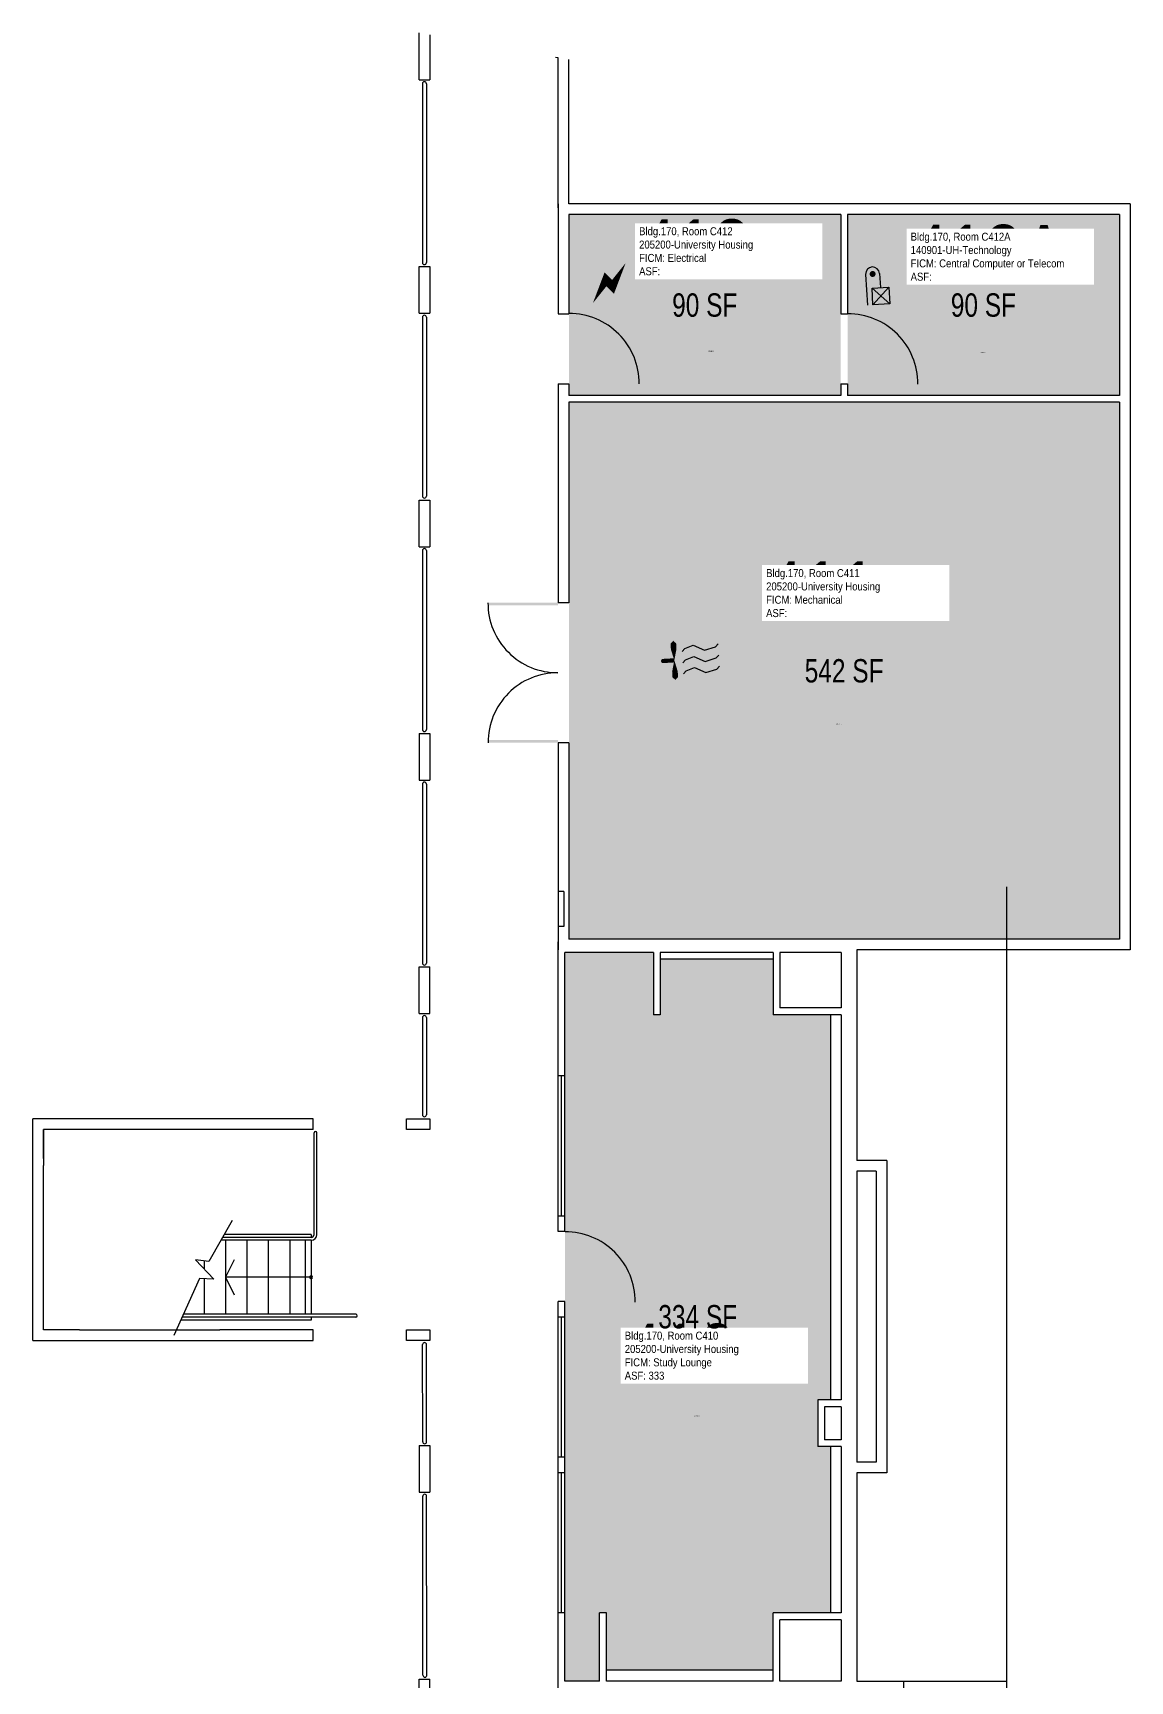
# Model space of a CAD drawing. Header units: inches. Extents: x -84 to 3020, y -51 to 1653.
# Drawn here: x 2456 to 3020, y 806 to 1653 of the extents above; entities that cross this region are included whole.
import ezdxf
from ezdxf.enums import TextEntityAlignment as Align

# ---------------------------------------------------------------- set-up
doc = ezdxf.new("R2010")
doc.units = ezdxf.units.IN
doc.header["$LTSCALE"] = 10
doc.header["$MEASUREMENT"] = 0
doc.layers.get('0').update_dxf_attribs({"linetype": 'CONTINUOUS'})
for name, color, linetype in [('A-DOOR', 2, 'CONTINUOUS'), ('A-FLOR', 3, 'CONTINUOUS'), ('A-GLAZ', 1, 'CONTINUOUS'), ('A-IDEN-ICON', 4, 'CONTINUOUS'), ('A-IDEN-RNUM', 7, 'CONTINUOUS'), ('A-IDEN-SNUM', 4, 'CONTINUOUS'), ('A-IDEN-VNUM', 4, 'CONTINUOUS'), ('A-WALL', 5, 'CONTINUOUS'), ('AREA-TEXT', 3, 'CONTINUOUS'), ('Rooms-Category-Color', 7, 'CONTINUOUS'), ('Rooms-College-Color', 7, 'CONTINUOUS'), ('Rooms-Department-Color', 7, 'CONTINUOUS'), ('Rooms-Division-Color', 7, 'CONTINUOUS'), ('Rooms-Information', 7, 'CONTINUOUS')]:
    doc.layers.add(name, color=color, linetype=linetype)
doc.styles.add('CP_AREA', font='arial.ttf', dxfattribs={"height": 15})
doc.styles.add('CP_ROOMSNUMBER', font='arial.ttf', dxfattribs={"height": 1})
doc.styles.add('CP_ROOMVNUMBER', font='arial.ttf', dxfattribs={"width": 0.85, "height": 0.075})

# ---------------------------------------------------------------- blocks, each defined once
blk = doc.blocks.new('CPELEV')
at = {"color": 0, "linetype": 'ByBlock'}
for p, q in [((-0.035, 0.03), (-0.035, -0.08)), ((0.015, 0.03), (0.015, -0.02)), ((-0.015, -0.08), (-0.015, -0.02)), ((-0.015, -0.02), (0.045, -0.02)), ((-0.015, -0.08), (0.045, -0.02)), ((0.045, -0.08), (-0.015, -0.02)), ((0.045, -0.02), (0.045, -0.08)), ((0.045, -0.08), (-0.015, -0.08))]:
    blk.add_line(p, q, dxfattribs=at)
at = {"color": 0, "linetype": 'ByBlock', "const_width": 0.0106}
blk.add_lwpolyline([(-0.0153, 0.03, 1), (-0.0047, 0.03, 1)], format="xyb", close=True, dxfattribs=at)
at = {"color": 0, "linetype": 'ByBlock'}
blk.add_arc((-0.01, 0.03), 0.025, 0, 180, dxfattribs=at)
blk = doc.blocks.new('CPELECT')
blk.add_lwpolyline([(0.0623, 0.0629, 0, 0.03, 0), (0.0105, -0.0168, 0.03, 0.03, 0), (-0.0105, 0.0068, 0.03, 0, 0), (-0.0623, -0.0729, 0.03, 0, 0)], format="xyseb")
blk = doc.blocks.new('CPMECH')
at = {"color": 0, "linetype": 'ByBlock'}
for p, q in [((0.005, 0.025), (0.015, 0.035)), ((0.015, 0.035), (0.045, 0.045)), ((0.015, -0.005), (0.045, 0.005)), ((0.045, 0.045), (0.085, 0.025)), ((0.045, 0.005), (0.085, -0.015)), ((0.085, 0.025), (0.125, 0.035)), ((0.125, 0.035), (0.135, 0.045)), ((0.125, -0.005), (0.135, 0.005)), ((0.005, -0.015), (0.015, -0.005)), ((0.005, -0.055), (0.015, -0.045)), ((0.015, -0.045), (0.045, -0.035)), ((0.045, -0.035), (0.085, -0.055)), ((0.085, -0.015), (0.125, -0.005)), ((0.085, -0.055), (0.125, -0.045)), ((0.125, -0.045), (0.135, -0.035))]:
    blk.add_line(p, q, dxfattribs=at)
for points in [[(-0.025, -0.005, 0, 0.02, 0), (-0.025, 0.035, 0.02, 0.02, 0), (-0.025, 0.055, 0.02, 0, 0), (-0.025, 0.065, 0, 0, 0)], [(-0.025, -0.005, 0, 0.02, 0), (-0.025, -0.045, 0.02, 0.02, 0), (-0.025, -0.065, 0.02, 0, 0), (-0.025, -0.075, 0, 0, 0)]]:
    blk.add_lwpolyline(points, format="xyseb", dxfattribs=at)
at = {"color": 0, "linetype": 'ByBlock', "const_width": 0.015}
blk.add_lwpolyline([(-0.025, -0.005), (-0.065, -0.005)], dxfattribs=at)
at = {"color": 0, "linetype": 'ByBlock', "const_width": 0.0075}
blk.add_lwpolyline([(-0.0682, -0.0069, 1), (-0.0618, -0.0031, 1)], format="xyb", close=True, dxfattribs=at)

msp = doc.modelspace()

# ---------------------------------------------------------------- hatches: boundary and pattern name
at = {"layer": 'A-DOOR'}
for points in [[(2767.58, 1473.01), (2767.56, 1474.38), (2731.37, 1474.38), (2731.37, 1473.01)], [(2910.83, 1472.92), (2910.81, 1474.29), (2874.62, 1474.29), (2874.62, 1472.92)], [(2689.77, 1360.51), (2689.79, 1359.14), (2725.85, 1359.14), (2725.85, 1360.51)], [(2689.85, 1288.56), (2689.87, 1289.93), (2725.87, 1289.93), (2725.87, 1288.56)], [(2765.52, 1001.07), (2765.5, 1002.44), (2729.31, 1002.44), (2729.31, 1001.07)]]:
    msp.add_hatch(color=256, dxfattribs=at).paths.add_polyline_path(points)
at = {"layer": 'Rooms-Category-Color', "true_color": 0xadadad}
for points in [[(2731.37, 1467.01), (2731.37, 1560.01), (2871.12, 1560.01), (2871.12, 1467.01)], [(2731.37, 1187.51), (3014.37, 1187.51), (3014.37, 1463.51), (2731.37, 1463.51)]]:
    msp.add_hatch(color=253, dxfattribs=at).paths.add_polyline_path(points)
at = {"layer": 'Rooms-Category-Color', "true_color": 0xe3c5e1}
msp.add_hatch(color=254, dxfattribs=at).paths.add_polyline_path([(2874.62, 1467.01), (2874.62, 1560.01), (3014.37, 1560.01), (3014.37, 1467.01)])
at = {"layer": 'Rooms-Category-Color', "true_color": 0x728ef3}
msp.add_hatch(color=171, dxfattribs=at).paths.add_polyline_path([(2729.37, 806.26), (2747.18, 806.26), (2747.18, 841.26), (2750.68, 841.26), (2750.68, 811.76), (2836.37, 811.76), (2836.37, 841.26), (2865.87, 841.26), (2865.87, 926.76), (2859.37, 926.76), (2859.37, 950.76), (2865.87, 950.76), (2865.87, 1148.76), (2836.37, 1148.76), (2836.37, 1177.26), (2778.37, 1177.26), (2778.37, 1148.76), (2774.87, 1148.76), (2774.87, 1180.76), (2729.37, 1180.76)])
at = {"layer": 'Rooms-College-Color', "true_color": 0xadadad}
for points in [[(2731.37, 1467.01), (2731.37, 1560.01), (2871.12, 1560.01), (2871.12, 1467.01)], [(2874.62, 1467.01), (2874.62, 1560.01), (3014.37, 1560.01), (3014.37, 1467.01)], [(2731.37, 1187.51), (3014.37, 1187.51), (3014.37, 1463.51), (2731.37, 1463.51)], [(2729.37, 806.26), (2747.18, 806.26), (2747.18, 841.26), (2750.68, 841.26), (2750.68, 811.76), (2836.37, 811.76), (2836.37, 841.26), (2865.87, 841.26), (2865.87, 926.76), (2859.37, 926.76), (2859.37, 950.76), (2865.87, 950.76), (2865.87, 1148.76), (2836.37, 1148.76), (2836.37, 1177.26), (2778.37, 1177.26), (2778.37, 1148.76), (2774.87, 1148.76), (2774.87, 1180.76), (2729.37, 1180.76)]]:
    msp.add_hatch(color=253, dxfattribs=at).paths.add_polyline_path(points)
at = {"layer": 'Rooms-Department-Color', "true_color": 0xacacac}
for points in [[(2731.37, 1467.01), (2731.37, 1560.01), (2871.12, 1560.01), (2871.12, 1467.01)], [(2731.37, 1187.51), (3014.37, 1187.51), (3014.37, 1463.51), (2731.37, 1463.51)]]:
    msp.add_hatch(color=253, dxfattribs=at).paths.add_polyline_path(points)
at = {"layer": 'Rooms-Department-Color', "true_color": 0x604aed}
for points in [[(2874.62, 1467.01), (2874.62, 1560.01), (3014.37, 1560.01), (3014.37, 1467.01)], [(2729.37, 806.26), (2747.18, 806.26), (2747.18, 841.26), (2750.68, 841.26), (2750.68, 811.76), (2836.37, 811.76), (2836.37, 841.26), (2865.87, 841.26), (2865.87, 926.76), (2859.37, 926.76), (2859.37, 950.76), (2865.87, 950.76), (2865.87, 1148.76), (2836.37, 1148.76), (2836.37, 1177.26), (2778.37, 1177.26), (2778.37, 1148.76), (2774.87, 1148.76), (2774.87, 1180.76), (2729.37, 1180.76)]]:
    msp.add_hatch(color=173, dxfattribs=at).paths.add_polyline_path(points)
at = {"layer": 'Rooms-Division-Color', "true_color": 0xadadad}
for points in [[(2731.37, 1467.01), (2731.37, 1560.01), (2871.12, 1560.01), (2871.12, 1467.01)], [(2731.37, 1187.51), (3014.37, 1187.51), (3014.37, 1463.51), (2731.37, 1463.51)]]:
    msp.add_hatch(color=253, dxfattribs=at).paths.add_polyline_path(points)
at = {"layer": 'Rooms-Division-Color', "true_color": 0x604aed}
for points in [[(2874.62, 1467.01), (2874.62, 1560.01), (3014.37, 1560.01), (3014.37, 1467.01)], [(2729.37, 806.26), (2747.18, 806.26), (2747.18, 841.26), (2750.68, 841.26), (2750.68, 811.76), (2836.37, 811.76), (2836.37, 841.26), (2865.87, 841.26), (2865.87, 926.76), (2859.37, 926.76), (2859.37, 950.76), (2865.87, 950.76), (2865.87, 1148.76), (2836.37, 1148.76), (2836.37, 1177.26), (2778.37, 1177.26), (2778.37, 1148.76), (2774.87, 1148.76), (2774.87, 1180.76), (2729.37, 1180.76)]]:
    msp.add_hatch(color=173, dxfattribs=at).paths.add_polyline_path(points)

# ---------------------------------------------------------------- linework, layer by layer
at = {"layer": 'A-DOOR'}
for centre, radius, start, end in [((2731.58, 1473.14), 36, 359.79249, 90.1374), ((2874.83, 1473.05), 36, 359.79249, 90.1374), ((2725.64, 1360.38), 35.87, 179.79249, 270.1374), ((2725.66, 1288.69), 35.82, 89.8626, 180.20751), ((2729.52, 1001.2), 36, 359.79249, 90.1374)]:
    msp.add_arc(centre, radius, start, end, dxfattribs=at)
at = {"layer": 'A-FLOR'}
for p, q in [((2656.12, 1627.29), (2656.12, 1535.29)), ((2658.12, 1627.29), (2658.12, 1535.29)), ((2656.12, 1507.29), (2656.12, 1415.29)), ((2658.12, 1507.29), (2658.12, 1415.29)), ((2656.12, 1387.29), (2656.12, 1295.29)), ((2658.12, 1387.29), (2658.12, 1295.29)), ((2656.12, 1267.29), (2656.12, 1175.29)), ((2658.12, 1267.29), (2658.12, 1175.29)), ((2656.12, 1147.29), (2656.12, 1097.29)), ((2658.12, 1147.29), (2658.12, 1097.29)), ((2600.37, 1035.79), (2600.37, 1088.04)), ((2601.87, 1035.79), (2601.87, 1088.04)), ((2558.22, 1043.05), (2546.26, 1021.94)), ((2598.87, 1034.29), (2553.26, 1034.29)), ((2598.87, 1035.79), (2554.11, 1035.79)), ((2598.87, 1035.79), (2598.87, 1034.29)), ((2598.87, 1032.79), (2552.41, 1032.79)), ((2554.87, 1032.79), (2554.87, 994.79)), ((2565.87, 1032.79), (2565.87, 994.79)), ((2576.87, 1032.79), (2576.87, 994.79)), ((2587.87, 1032.79), (2587.87, 994.79)), ((2595.87, 1032.79), (2595.87, 994.79)), ((2598.87, 1032.79), (2598.87, 994.79)), ((2539.41, 1022.77), (2548.79, 1012.82)), ((2546.26, 1021.94), (2539.41, 1022.77)), ((2543.87, 1022.23), (2543.87, 1018.03)), ((2559.27, 1022.79), (2554.87, 1013.79)), ((2541.56, 1013.12), (2528.28, 983.8)), ((2548.79, 1012.82), (2541.56, 1013.12)), ((2543.87, 1013.02), (2543.87, 994.79)), ((2554.87, 1013.79), (2559.27, 1004.79)), ((2598.87, 1013.79), (2554.87, 1013.79)), ((2598.87, 991.79), (2531.9, 991.79)), ((2621.87, 993.29), (2532.58, 993.29)), ((2621.87, 994.79), (2533.26, 994.79)), ((2598.87, 993.29), (2598.87, 991.79)), ((2656.24, 929.25), (2656.19, 979.25)), ((2658.24, 929.25), (2658.19, 979.25)), ((2656.37, 809.25), (2656.27, 901.25)), ((2658.37, 809.25), (2658.27, 901.25))]:
    msp.add_line(p, q, dxfattribs=at)
for centre, radius, start, end in [((2657.12, 1627.29), 1, 0, 180), ((2657.12, 1535.29), 1, 180, 0), ((2657.12, 1507.29), 1, 0, 180), ((2657.12, 1415.29), 1, 180, 0), ((2657.12, 1387.29), 1, 0, 180), ((2657.12, 1295.29), 1, 180, 0), ((2657.12, 1267.29), 1, 0, 180), ((2657.12, 1175.29), 1, 180, 0), ((2657.12, 1147.29), 1, 0, 180), ((2657.12, 1097.29), 1, 180, 0), ((2601.12, 1088.04), 0.75, 360, 180), ((2598.87, 1035.79), 1.5, 270, 360), ((2598.87, 1035.79), 3, 270, 360), ((2598.87, 1013.79), 0.75, 360, 180), ((2598.87, 1013.79), 0.75, 180, 360), ((2621.87, 994.04), 0.75, 270, 90), ((2657.19, 979.25), 1, 0.0616, 180.0616), ((2657.24, 929.25), 1, 180.0616, 0.0616), ((2657.27, 901.25), 1, 0.0616, 180.0616), ((2657.37, 809.25), 1, 180.0616, 0.0616)]:
    msp.add_arc(centre, radius, start, end, dxfattribs=at)
at = {"layer": 'A-GLAZ'}
for p, q in [((2725.87, 1045.26), (2725.87, 1117.26)), ((2727.62, 1045.26), (2727.62, 1117.26)), ((2729.37, 1045.26), (2729.37, 1117.26)), ((2725.87, 921.26), (2725.87, 993.26)), ((2727.62, 921.26), (2727.62, 993.26)), ((2729.37, 921.26), (2729.37, 993.26)), ((2725.87, 841.26), (2725.87, 913.26)), ((2727.62, 841.26), (2727.62, 913.26)), ((2729.37, 841.26), (2729.37, 913.26))]:
    msp.add_line(p, q, dxfattribs=at)
at = {"layer": 'A-WALL'}
for p, q in [((2654.37, 1629.29), (2654.37, 1653.35)), ((2659.97, 1652.36), (2659.87, 1652.38)), ((2659.87, 1652.38), (2659.87, 1629.29)), ((2725.85, 1640.51), (2724.43, 1640.76)), ((2725.87, 1563.51), (2725.87, 1640.62)), ((2731.37, 1565.51), (2731.37, 1639.65)), ((2654.37, 1629.29), (2659.87, 1629.29)), ((2725.87, 1565.51), (2725.87, 1509.01)), ((3019.87, 1565.51), (2731.37, 1565.51)), ((2871.12, 1560.01), (2731.37, 1560.01)), ((2731.37, 1560.01), (2731.37, 1509.01)), ((2871.12, 1560.01), (2871.12, 1509.01)), ((3014.37, 1560.01), (2874.62, 1560.01)), ((2874.62, 1560.01), (2874.62, 1509.01)), ((3014.37, 1560.01), (3014.37, 1467.01)), ((3019.87, 1565.51), (3019.87, 1463.51)), ((3019.87, 1564.26), (3019.87, 1563.51)), ((2654.37, 1509.29), (2654.37, 1533.29)), ((2654.37, 1533.29), (2659.87, 1533.29)), ((2659.87, 1533.29), (2659.87, 1509.29)), ((2654.37, 1509.29), (2659.87, 1509.29)), ((2725.87, 1509.01), (2731.37, 1509.01)), ((2871.12, 1509.01), (2874.62, 1509.01)), ((2725.87, 1467.01), (2725.85, 1360.51)), ((2725.87, 1473.01), (2725.87, 1463.51)), ((2725.87, 1473.01), (2731.37, 1473.01)), ((2731.37, 1473.01), (2731.37, 1467.01)), ((2871.12, 1467.01), (2731.37, 1467.01)), ((2871.12, 1467.01), (2731.37, 1467.01)), ((2871.12, 1473.01), (2871.12, 1467.01)), ((2871.12, 1473.01), (2874.62, 1473.01)), ((2874.62, 1473.01), (2874.62, 1467.01)), ((3014.37, 1467.01), (2874.62, 1467.01)), ((3014.37, 1467.01), (2876.62, 1467.01)), ((3019.87, 1467.01), (3019.87, 1182.01)), ((2731.37, 1463.51), (2731.35, 1360.51)), ((3014.37, 1463.51), (2731.37, 1463.51)), ((3014.37, 1463.51), (2731.37, 1463.51)), ((3014.37, 1463.51), (3014.37, 1187.51)), ((2654.37, 1389.29), (2654.37, 1413.29)), ((2654.37, 1413.29), (2659.87, 1413.29)), ((2659.87, 1413.29), (2659.87, 1389.29)), ((2654.37, 1389.29), (2659.87, 1389.29)), ((2731.35, 1360.51), (2725.85, 1360.51)), ((2654.37, 1293.29), (2654.37, 1269.29)), ((2654.37, 1293.29), (2659.87, 1293.29)), ((2659.87, 1293.29), (2659.87, 1269.29)), ((2725.87, 1288.56), (2725.87, 1212.01)), ((2731.37, 1288.52), (2725.94, 1288.52)), ((2731.37, 1288.52), (2731.37, 1187.51)), ((2654.37, 1269.29), (2659.87, 1269.29)), ((2725.87, 1212.01), (2725.87, 1194.01)), ((2728.87, 1212.01), (2725.87, 1212.01)), ((2728.87, 1212.01), (2728.87, 1194.01)), ((2956.35, 1214.51), (2956.35, 769.02)), ((2725.87, 1194.01), (2725.87, 1182.01)), ((2728.87, 1194.01), (2725.87, 1194.01)), ((2725.87, 1117.26), (2725.87, 1186.26)), ((3014.37, 1187.51), (2731.37, 1187.51)), ((2729.37, 1117.26), (2729.37, 1180.76)), ((2774.87, 1180.76), (2729.37, 1180.76)), ((2774.87, 1180.76), (2774.87, 1148.76)), ((2778.37, 1180.76), (2778.37, 1148.76)), ((2836.37, 1180.76), (2778.37, 1180.76)), ((2836.37, 1180.76), (2836.37, 1148.76)), ((2839.87, 1180.76), (2839.87, 1152.26)), ((2871.37, 1180.76), (2839.87, 1180.76)), ((2871.37, 1180.76), (2871.37, 1152.26)), ((3019.87, 1182.01), (2879.37, 1182.01)), ((2879.37, 1182.01), (2879.37, 1073.76)), ((2654.37, 1149.29), (2654.37, 1173.29)), ((2654.37, 1173.29), (2659.87, 1173.29)), ((2659.87, 1149.29), (2659.87, 1173.29)), ((2836.37, 1177.26), (2778.37, 1177.26)), ((2871.37, 1152.26), (2839.87, 1152.26)), ((2654.37, 1149.29), (2659.87, 1149.29)), ((2778.37, 1148.76), (2774.87, 1148.76)), ((2871.37, 1148.76), (2836.37, 1148.76)), ((2865.87, 1148.76), (2865.87, 950.76)), ((2871.37, 1148.76), (2871.37, 950.76)), ((2729.37, 1117.26), (2725.87, 1117.26)), ((2479.87, 1095.29), (2455.87, 1095.29)), ((2455.87, 1071.29), (2455.87, 1095.29)), ((2599.87, 1095.29), (2479.87, 1095.29)), ((2599.87, 1089.79), (2599.87, 1095.29)), ((2647.87, 1095.29), (2659.87, 1095.29)), ((2647.87, 1089.79), (2647.87, 1095.29)), ((2659.87, 1095.29), (2659.87, 1089.79)), ((2479.87, 1089.79), (2461.37, 1089.79)), ((2461.37, 1089.79), (2461.37, 1071.29)), ((2461.37, 1074.79), (2461.37, 1089.79)), ((2599.87, 1089.79), (2479.87, 1089.79)), ((2659.87, 1089.79), (2647.87, 1089.79)), ((2455.87, 981.29), (2455.87, 1071.29)), ((2461.37, 986.79), (2461.37, 1071.29)), ((2894.87, 1073.76), (2879.37, 1073.76)), ((2879.37, 1068.26), (2879.37, 918.76)), ((2889.37, 1068.26), (2879.37, 1068.26)), ((2889.37, 1068.26), (2889.37, 918.76)), ((2894.87, 1073.76), (2894.87, 913.26)), ((2729.37, 1045.26), (2725.87, 1045.26)), ((2725.87, 1037.26), (2725.87, 1045.26)), ((2729.37, 1037.26), (2729.37, 1045.26)), ((2729.37, 1037.26), (2725.87, 1037.26)), ((2729.37, 1001.26), (2725.87, 1001.26)), ((2725.87, 993.26), (2725.87, 1001.26)), ((2729.37, 993.26), (2729.37, 1001.26)), ((2729.37, 993.26), (2725.87, 993.26)), ((2479.87, 986.79), (2461.37, 986.79)), ((2479.87, 986.79), (2551.87, 986.79)), ((2599.87, 986.79), (2551.87, 986.79)), ((2599.87, 981.29), (2599.87, 986.79)), ((2647.87, 986.79), (2659.87, 986.79)), ((2647.87, 981.29), (2647.87, 986.79)), ((2659.87, 986.79), (2659.87, 981.29)), ((2455.87, 981.29), (2479.87, 981.29)), ((2479.87, 981.29), (2551.87, 981.29)), ((2551.87, 981.29), (2599.87, 981.29)), ((2659.87, 981.29), (2647.87, 981.29)), ((2859.37, 950.76), (2859.37, 926.76)), ((2871.37, 950.76), (2859.37, 950.76)), ((2862.87, 947.26), (2862.87, 930.26)), ((2871.37, 947.26), (2862.87, 947.26)), ((2871.37, 947.26), (2871.37, 930.26)), ((2654.37, 927.29), (2659.87, 927.29)), ((2654.37, 927.29), (2654.37, 903.29)), ((2659.87, 927.29), (2659.87, 903.29)), ((2871.37, 926.76), (2859.37, 926.76)), ((2871.37, 930.26), (2862.87, 930.26)), ((2865.87, 926.76), (2865.87, 841.26)), ((2871.37, 926.76), (2871.37, 841.26)), ((2729.37, 921.26), (2725.87, 921.26)), ((2725.87, 913.26), (2725.87, 921.26)), ((2729.37, 913.26), (2729.37, 921.26)), ((2889.37, 918.76), (2879.37, 918.76)), ((2729.37, 913.26), (2725.87, 913.26)), ((2879.37, 913.26), (2879.37, 806.26)), ((2894.87, 913.26), (2879.37, 913.26)), ((2654.37, 903.29), (2659.87, 903.29)), ((2729.37, 841.26), (2725.87, 841.26)), ((2725.87, 800.76), (2725.87, 841.26)), ((2729.37, 806.26), (2729.37, 841.26)), ((2750.68, 841.26), (2747.18, 841.26)), ((2747.18, 806.26), (2747.18, 841.26)), ((2750.68, 806.26), (2750.68, 841.26)), ((2836.37, 806.26), (2836.37, 841.26)), ((2871.37, 841.26), (2836.37, 841.26)), ((2839.87, 806.26), (2839.87, 837.76)), ((2871.37, 837.76), (2839.87, 837.76)), ((2871.37, 837.76), (2871.37, 806.26)), ((2654.37, 783.29), (2654.37, 807.29)), ((2654.37, 807.29), (2659.87, 807.29)), ((2659.87, 783.29), (2659.87, 807.29)), ((2747.18, 806.26), (2729.37, 806.26)), ((2836.37, 811.76), (2750.68, 811.76)), ((2836.37, 806.26), (2750.68, 806.26)), ((2871.37, 806.26), (2839.87, 806.26)), ((2879.37, 806.26), (2956.35, 806.26)), ((2903.37, 806.26), (2903.37, 800.76))]:
    msp.add_line(p, q, dxfattribs=at)

# ---------------------------------------------------------------- block references
at = {"layer": 'A-IDEN-ICON', "xscale": 144.0000000016875, "yscale": 144.0000000016875, "zscale": 144.0000000016875, "rotation": 3.263998427934083}
for name, p in [('CPELECT', (2752.11, 1525.52)), ('CPELEV', (2889.21, 1525.24)), ('CPMECH', (2789.14, 1331.8))]:
    msp.add_blockref(name, p, dxfattribs=at)

# ---------------------------------------------------------------- texts
at = {"layer": 'A-IDEN-RNUM', "style": 'CP_ROOMSNUMBER'}
for s, p in [('0412-00', (2803.2, 1489.62)), ('0412-A0', (2942.8, 1488.97)), ('0411-00', (2868.51, 1297.97)), ('0410-00', (2795.83, 942.31))]:
    msp.add_text(s, height=0.36, rotation=359.98, dxfattribs=at).set_placement(p)
at = {"layer": 'A-IDEN-SNUM', "style": 'CP_ROOMSNUMBER'}
for s, p in [('1700C41200', (2803.2, 1489.62)), ('1700C412A0', (2942.8, 1488.97)), ('1700C41100', (2868.51, 1297.97)), ('1700C41000', (2795.83, 942.31))]:
    msp.add_text(s, height=0.36, rotation=359.98, dxfattribs=at).set_placement(p)
at = {"layer": 'A-IDEN-VNUM', "style": 'CP_ROOMVNUMBER', "width": 0.85}
for s, p in [('412', (2767.49, 1528.75)), ('412A', (2907.09, 1525.96)), ('411', (2832.79, 1353.06)), ('410', (2760.11, 961.11))]:
    msp.add_text(s, height=28.8, rotation=359.97609, dxfattribs=at).set_placement(p)
at = {"layer": 'AREA-TEXT', "style": 'CP_AREA', "width": 0.75}
for s, p in [('90 SF', (2801.25, 1513.51)), ('90 SF', (2944.5, 1513.51)), ('542 SF', (2872.87, 1325.51)), ('334 SF', (2797.62, 993.51))]:
    msp.add_text(s, height=12, dxfattribs=at).set_placement(p, align=Align.MIDDLE_CENTER)

# ---------------------------------------------------------------- next in the draw order: texts
at = {"layer": 'Rooms-Information', "char_height": 4.1143, "width": 92.16, "attachment_point": 7, "rotation": 359.97609, "style": 'CP_ROOMVNUMBER', "bg_fill": 3, "box_fill_scale": 1.5, "bg_fill_color": 256, "bg_fill_true_color": 13158600, "bg_fill_transparency": 0}
for s, insert in [('Bldg.170, Room C412^M^J205200-University Housing^M^JFICM: Electrical^M^JASF: ', (2767.49, 1528.75)), ('Bldg.170, Room C412A^M^J140901-UH-Technology^M^JFICM: Central Computer or Telecom^M^JASF: ', (2907.09, 1525.96)), ('Bldg.170, Room C411^M^J205200-University Housing^M^JFICM: Mechanical^M^JASF: ', (2832.79, 1353.06)), ('Bldg.170, Room C410^M^J205200-University Housing^M^JFICM: Study Lounge^M^JASF: 333', (2760.11, 961.11))]:
    msp.add_mtext(s, dxfattribs=dict(at, insert=insert))

doc.saveas('drawing.dxf')
